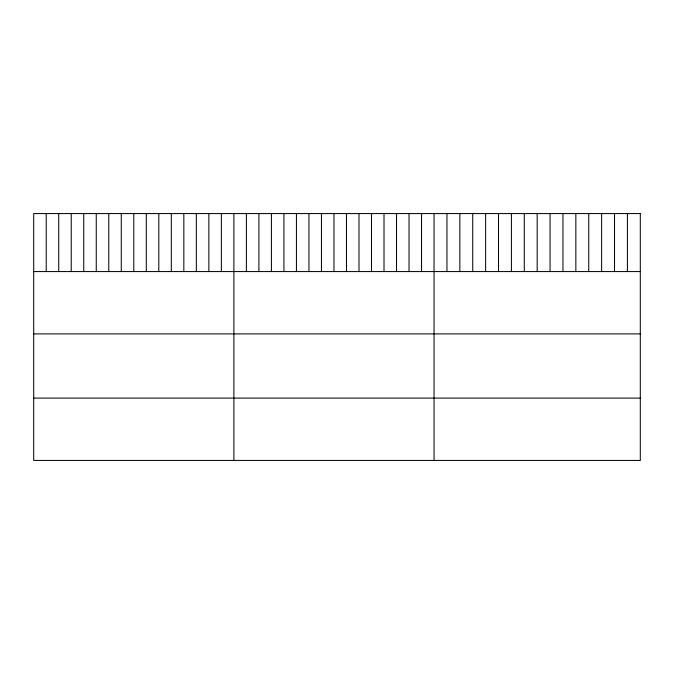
<?xml version="1.0" encoding="UTF-8"?>
<svg xmlns="http://www.w3.org/2000/svg" width="674" height="674" viewBox="0 0 674 674"><rect width="100%" height="100%" fill="white"/><g stroke="black" fill="none" stroke-linecap="round" stroke-linejoin="round"><path stroke-width="1.01" d="M33.7 271.571L640.3 271.571M33.7 333.891L640.3 333.891M33.7 398.107L640.3 398.107M627.41 213.565L627.41 271.571M614.519 213.565L614.519 271.571M601.629 213.565L601.629 271.571M588.739 213.565L588.739 271.571M575.849 213.565L575.849 271.571M562.959 213.565L562.959 271.571M550.068 213.565L550.068 271.571M537.178 213.565L537.178 271.571M524.288 213.565L524.288 271.571M511.398 213.565L511.398 271.571M498.507 213.565L498.507 271.571M485.617 213.565L485.617 271.571M472.727 213.565L472.727 271.571M459.837 213.565L459.837 271.571M446.946 213.565L446.946 271.571M434.056 213.565L434.056 460.435M421.545 213.565L421.545 271.571M409.034 213.565L409.034 271.571M396.523 213.565L396.523 271.571M384.012 213.565L384.012 271.571M371.5 213.565L371.5 271.571M358.989 213.565L358.989 271.571M346.478 213.565L346.478 271.571M333.967 213.565L333.967 271.571M321.456 213.565L321.456 271.571M308.945 213.565L308.945 271.571M296.434 213.565L296.434 271.571M283.923 213.565L283.923 271.571M271.411 213.565L271.411 271.571M258.9 213.565L258.9 271.571M246.389 213.565L246.389 271.571M233.878 213.565L233.878 460.435M221.367 213.565L221.367 271.571M208.856 213.565L208.856 271.571M196.345 213.565L196.345 271.571M183.833 213.565L183.833 271.571M171.322 213.565L171.322 271.571M158.811 213.565L158.811 271.571M146.3 213.565L146.3 271.571M133.789 213.565L133.789 271.571M121.278 213.565L121.278 271.571M108.767 213.565L108.767 271.571M96.256 213.565L96.256 271.571M83.745 213.565L83.745 271.571M71.233 213.565L71.233 271.571M58.722 213.565L58.722 271.571M46.211 213.565L46.211 271.571M640.3 213.565L33.7 213.565L33.7 460.435L640.3 460.435L640.3 213.565"/></g></svg>
